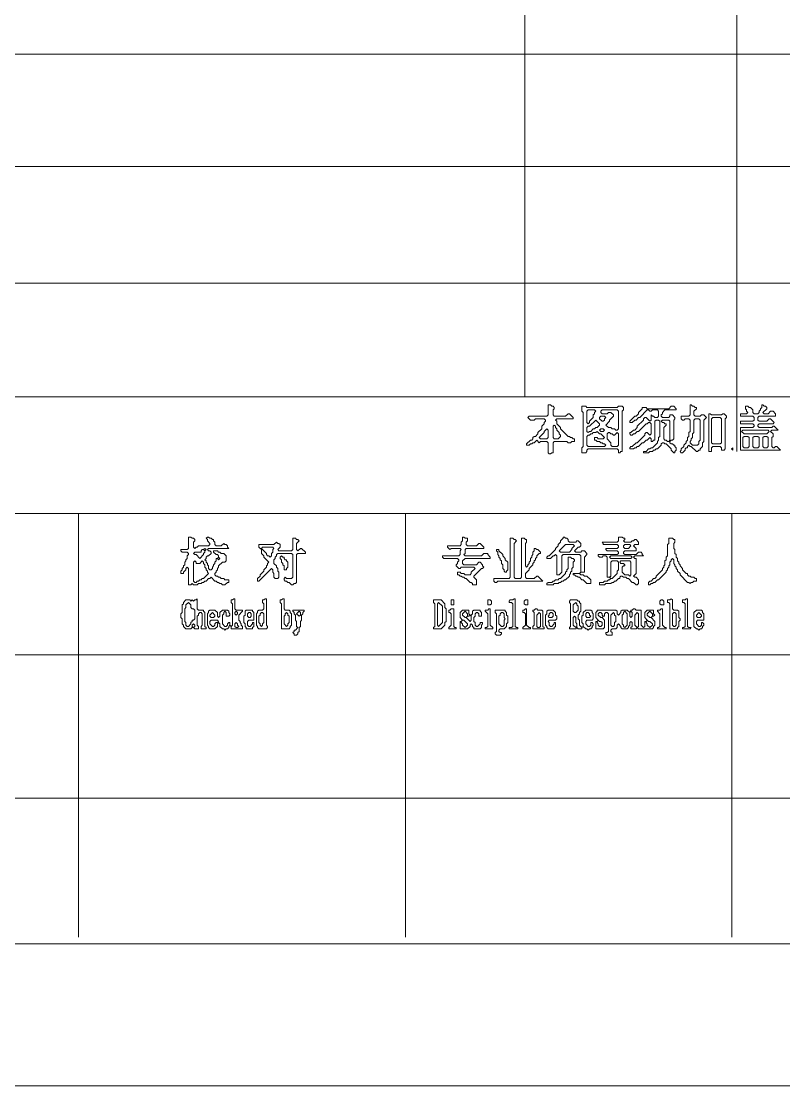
# Model space of a CAD drawing. Header units: millimetres. Extents: x 10 to 220, y 12 to 309.
# Drawn here: x 114.9 to 168, y 11.7 to 85.8 of the extents above; entities that cross this region are included whole.
import ezdxf

# ---------------------------------------------------------------- set-up
doc = ezdxf.new("R2010")
doc.units = ezdxf.units.MM
doc.layers.add('TRACE_STRAIGHT', color=5, linetype='Continuous', lineweight=0)
doc.layers.add('TRACE_TEXT_SYMBOL', color=6, linetype='Continuous', lineweight=0)

msp = doc.modelspace()

# ---------------------------------------------------------------- linework, layer by layer
at = {"layer": 'TRACE_STRAIGHT', "color": 5}
for p, q in [((149.939, 227.961), (149.939, 59.675)), ((164.715, 227.961), (164.715, 55.861)), ((34.874, 83.516), (209.428, 83.516)), ((34.874, 75.698), (209.428, 75.698)), ((34.874, 67.564), (209.428, 67.564)), ((34.874, 59.675), (209.43, 59.675)), ((34.874, 51.549), (209.43, 51.549)), ((118.868, 51.549), (118.868, 22.072)), ((141.632, 51.549), (141.632, 22.072)), ((164.358, 51.549), (164.358, 22.072)), ((34.874, 41.7), (209.428, 41.7)), ((34.874, 31.743), (209.428, 31.743)), ((34.874, 21.606), (209.901, 21.606)), ((10.043, 11.726), (219.681, 11.726))]:
    msp.add_line(p, q, dxfattribs=at)
at = {"layer": 'TRACE_TEXT_SYMBOL', "color": 6}
for points in [[(151.56, 59.101), (151.56, 58.4), (151.473, 58.313), (150.247, 58.313), (150.16, 58.225), (150.335, 58.05), (150.597, 58.05), (150.685, 58.138), (151.298, 58.138), (151.385, 58.05), (151.385, 57.962), (151.298, 57.875), (151.298, 57.787), (151.123, 57.612), (151.123, 57.437), (150.86, 57.174), (150.86, 57.087), (150.685, 56.912), (150.597, 56.912), (150.51, 56.824), (150.51, 56.737), (150.422, 56.649), (150.335, 56.649), (150.072, 56.386), (150.072, 56.299), (150.247, 56.299), (150.335, 56.386), (150.422, 56.386), (150.51, 56.474), (150.597, 56.474), (150.772, 56.649), (150.948, 56.474), (151.035, 56.562), (151.473, 56.562), (151.56, 56.474), (151.56, 55.774), (151.648, 55.686), (151.736, 55.686), (151.823, 55.774), (151.911, 55.774), (151.911, 56.474), (151.998, 56.562), (152.874, 56.562), (152.961, 56.474), (153.136, 56.474), (153.224, 56.562), (153.399, 56.562), (153.399, 56.737), (153.312, 56.737), (153.224, 56.824), (153.136, 56.824), (153.049, 56.912), (152.961, 56.912), (152.436, 57.437), (152.436, 57.525), (152.173, 57.787), (152.173, 57.962), (152.086, 58.05), (152.173, 58.138), (153.312, 58.138), (153.312, 58.225), (153.049, 58.488), (152.961, 58.488), (152.786, 58.313)], [(152.786, 58.313), (151.998, 58.313), (151.911, 58.4), (151.911, 58.75), (151.998, 58.838), (151.998, 58.926), (151.911, 59.013), (151.823, 59.013), (151.736, 59.101), (151.56, 59.101)], [(160.141, 59.013), (159.966, 58.838), (158.477, 58.838), (158.39, 58.926), (158.127, 58.926), (158.127, 58.838), (157.864, 58.575), (157.864, 58.488), (157.689, 58.313), (157.602, 58.313), (157.252, 57.962), (157.252, 57.875), (157.427, 57.875), (157.602, 58.05), (157.689, 58.05), (157.864, 58.225), (157.952, 58.225), (158.477, 58.75), (158.565, 58.75), (158.653, 58.663), (158.74, 58.663), (158.828, 58.75), (159.178, 58.75), (159.265, 58.663), (159.265, 58.313), (159.178, 58.225), (159.003, 58.225), (158.915, 58.313), (158.828, 58.313), (158.74, 58.4), (158.74, 58.05), (158.653, 57.962), (158.39, 58.225), (158.302, 58.225), (158.215, 58.138), (158.215, 58.05), (157.777, 57.612), (157.777, 57.525), (157.602, 57.35), (157.514, 57.35), (157.339, 57.174), (157.252, 57.174), (157.252, 57.087), (157.339, 56.999), (157.427, 56.999), (157.514, 57.087), (157.602, 57.087), (157.777, 57.262), (157.864, 57.262), (158.39, 57.787), (158.477, 57.787), (158.565, 57.875), (158.653, 57.875), (158.74, 57.787), (158.74, 57.087), (158.653, 56.999), (158.477, 57.174), (158.39, 57.174), (158.302, 57.087), (158.302, 56.999), (157.777, 56.474), (157.689, 56.474), (157.427, 56.211), (157.339, 56.211)], [(160.316, 56.737), (160.316, 58.05), (160.404, 58.138), (160.404, 58.225), (160.229, 58.4), (160.053, 58.4), (160.053, 58.313), (159.966, 58.225), (159.528, 58.225), (159.441, 58.313), (159.441, 58.4), (159.528, 58.488), (159.528, 58.575), (159.703, 58.75), (160.491, 58.75), (160.491, 58.838), (160.316, 59.013), (160.141, 59.013)], [(166.445, 59.101), (166.445, 58.926), (166.357, 58.838), (166.357, 58.75), (166.27, 58.663), (166.27, 58.575), (166.182, 58.488), (165.92, 58.488), (165.832, 58.575), (165.832, 58.75), (165.657, 58.926), (165.569, 58.926), (165.482, 59.013), (165.307, 59.013), (165.307, 58.838), (165.394, 58.75), (165.394, 58.663), (165.482, 58.575), (165.394, 58.488), (164.957, 58.488), (164.957, 58.313), (165.832, 58.313), (165.92, 58.225), (165.92, 58.05), (165.832, 57.962), (164.957, 57.962), (164.957, 57.787), (165.832, 57.787), (165.92, 57.7), (165.92, 57.612), (165.832, 57.525), (164.957, 57.525), (164.957, 55.949), (167.758, 55.949), (167.496, 56.211), (167.408, 56.211), (167.321, 56.124), (167.233, 56.124), (167.145, 56.211), (167.145, 56.824), (167.233, 56.912), (167.233, 57.087), (167.058, 57.262), (167.145, 57.35), (167.583, 57.35), (167.321, 57.612), (167.233, 57.612), (167.145, 57.525), (166.27, 57.525), (166.182, 57.612), (166.182, 57.7), (166.27, 57.787), (167.233, 57.787), (167.321, 57.875), (167.058, 58.138), (166.97, 58.138), (166.795, 57.962), (166.27, 57.962), (166.182, 58.05), (166.182, 58.225), (166.27, 58.313), (167.408, 58.313), (167.408, 58.488), (167.233, 58.663)], [(167.233, 58.663), (167.058, 58.663), (166.883, 58.488), (166.62, 58.488), (166.533, 58.575), (166.795, 58.838), (166.795, 58.926), (166.708, 59.013), (166.62, 59.013), (166.533, 59.101), (166.445, 59.101)], [(157.339, 56.211), (157.252, 56.124), (157.252, 56.036), (157.514, 56.036), (157.602, 56.124), (157.689, 56.124), (157.777, 56.211), (157.864, 56.211), (158.127, 56.474), (158.215, 56.474), (158.39, 56.649), (158.477, 56.649), (158.653, 56.824), (158.74, 56.737), (158.74, 56.562), (158.828, 56.562), (158.915, 56.649), (159.003, 56.649), (159.003, 57.962), (159.09, 58.05), (159.265, 58.05), (159.353, 57.962), (159.353, 56.912), (159.265, 56.824), (159.265, 56.649), (159.178, 56.562), (159.178, 56.474), (158.828, 56.124), (158.74, 56.124), (158.653, 56.036), (158.565, 56.036), (158.39, 55.861), (158.215, 55.861), (158.215, 55.774), (158.565, 55.774), (158.653, 55.861), (158.828, 55.861), (158.915, 55.949), (159.003, 55.949), (159.09, 56.036), (159.178, 56.036), (159.441, 56.299), (159.441, 56.386), (159.528, 56.474), (159.616, 56.474), (159.703, 56.386), (159.791, 56.386), (160.141, 56.036), (160.141, 55.949), (160.316, 55.774), (160.404, 55.774), (160.404, 55.861), (160.491, 55.949), (160.491, 56.124), (160.404, 56.211), (160.404, 56.299), (160.316, 56.299), (160.229, 56.386), (160.141, 56.386), (160.053, 56.474), (160.053, 56.562), (160.141, 56.649), (160.229, 56.649), (160.316, 56.737)], [(126.519, 49.907), (126.519, 49.119), (126.432, 49.032), (125.994, 49.032), (125.994, 48.944), (126.081, 48.857), (126.432, 48.857), (126.519, 48.769), (126.519, 48.681), (126.432, 48.594), (126.432, 48.419), (126.344, 48.331), (126.344, 48.244), (126.257, 48.156), (126.257, 47.981), (126.169, 47.893), (126.169, 47.806), (126.081, 47.718), (126.081, 47.631), (125.994, 47.543), (125.994, 47.368), (126.169, 47.368), (126.169, 47.456), (126.344, 47.631), (126.344, 47.718), (126.432, 47.806), (126.519, 47.718), (126.519, 46.58), (126.694, 46.58), (126.782, 46.668), (126.869, 46.58), (127.132, 46.58), (127.22, 46.668), (127.395, 46.668), (127.482, 46.755), (127.57, 46.755), (127.657, 46.843), (127.745, 46.843), (127.92, 47.018), (128.008, 47.018), (128.095, 47.105), (128.358, 46.843), (128.445, 46.843), (128.533, 46.755), (128.621, 46.755), (128.708, 46.668), (128.796, 46.668), (128.883, 46.58), (129.058, 46.58), (129.233, 46.755), (129.321, 46.755), (129.321, 46.93), (129.058, 46.93), (128.971, 47.018), (128.796, 47.018), (128.708, 47.105), (128.621, 47.105), (128.533, 47.193), (128.445, 47.193), (128.358, 47.281), (128.358, 47.368), (128.445, 47.456), (128.445, 47.543), (128.533, 47.631)], [(127.833, 49.907), (127.745, 49.82), (127.833, 49.732), (127.833, 49.645), (128.008, 49.469), (128.008, 49.382), (127.92, 49.294), (127.22, 49.294), (127.132, 49.207), (127.045, 49.207), (126.957, 49.119), (126.869, 49.207), (126.869, 49.557), (126.957, 49.645), (126.957, 49.732), (126.869, 49.82), (126.782, 49.82), (126.694, 49.907), (126.519, 49.907)], [(128.533, 47.631), (128.533, 47.718), (128.621, 47.806), (128.621, 47.893), (128.883, 48.156), (129.058, 48.156), (129.146, 48.244), (129.146, 48.594), (128.971, 48.769), (128.796, 48.769), (128.708, 48.857), (128.621, 48.857), (128.533, 48.944), (128.27, 48.944), (128.27, 48.857), (128.445, 48.681), (128.533, 48.681), (128.621, 48.594), (128.621, 48.506), (128.533, 48.419), (128.445, 48.419), (128.445, 48.244), (128.358, 48.156), (128.358, 48.069), (128.27, 47.981), (128.27, 47.893), (128.183, 47.806), (128.183, 47.718), (128.095, 47.631), (128.008, 47.631), (127.92, 47.718), (127.92, 47.893), (127.833, 47.981), (127.833, 48.069), (127.745, 48.156), (127.745, 48.244), (127.657, 48.331), (127.745, 48.419), (127.745, 48.506), (127.833, 48.594), (127.92, 48.594), (128.095, 48.769), (128.095, 48.857), (128.008, 48.944), (127.92, 48.944), (127.833, 49.032), (127.92, 49.119), (129.321, 49.119), (129.233, 49.207), (129.233, 49.294), (129.146, 49.382), (129.058, 49.382), (128.971, 49.469), (128.796, 49.294), (128.445, 49.294), (128.358, 49.382), (128.358, 49.557), (128.27, 49.645), (128.27, 49.732), (128.183, 49.732), (128.095, 49.82), (128.008, 49.82), (127.92, 49.907), (127.833, 49.907)], [(133.786, 49.82), (133.786, 49.032), (133.699, 48.944), (132.823, 48.944), (132.736, 49.032), (132.911, 49.207), (132.911, 49.382), (132.823, 49.469), (132.736, 49.469), (132.648, 49.557), (132.473, 49.382), (131.422, 49.382), (131.422, 49.207), (131.598, 49.032), (131.598, 48.769), (131.773, 48.594), (131.773, 48.506), (132.123, 48.156), (132.035, 48.069), (132.035, 47.981), (131.948, 47.893), (131.948, 47.806), (131.773, 47.631), (131.773, 47.543), (131.51, 47.281), (131.51, 47.193), (131.335, 47.018), (131.335, 46.843), (131.422, 46.843), (132.298, 47.718), (132.386, 47.631), (132.386, 47.456), (132.473, 47.368), (132.473, 47.105), (132.561, 47.018), (132.736, 47.018), (132.823, 47.105), (132.823, 47.456), (132.736, 47.543), (132.736, 47.718), (132.648, 47.806), (132.648, 47.893), (132.473, 48.069), (132.473, 48.331), (132.561, 48.419), (132.561, 48.506), (132.648, 48.594), (132.648, 48.681), (132.736, 48.769), (133.699, 48.769), (133.786, 48.681), (133.786, 47.105), (133.699, 47.018), (133.349, 47.018), (133.261, 47.105), (133.174, 47.018), (133.174, 46.93), (133.261, 46.843), (133.349, 46.843), (133.436, 46.755), (133.524, 46.755), (133.699, 46.58), (133.786, 46.58), (133.874, 46.668)], [(133.874, 46.668), (133.962, 46.668), (134.049, 46.755), (134.049, 48.681), (134.137, 48.769), (134.662, 48.769), (134.662, 48.857), (134.399, 49.119), (134.312, 49.119), (134.137, 48.944), (134.049, 49.032), (134.049, 49.469), (134.224, 49.645), (134.137, 49.732), (134.049, 49.732), (133.962, 49.82), (133.786, 49.82)], [(145.607, 49.907), (145.607, 49.645), (145.519, 49.557), (145.519, 49.382), (145.431, 49.294), (144.556, 49.294), (144.556, 49.207), (144.731, 49.032), (144.819, 49.119), (145.431, 49.119), (145.519, 49.032), (145.431, 48.944), (145.431, 48.681), (145.344, 48.594), (144.206, 48.594), (144.206, 48.506), (144.293, 48.419), (145.256, 48.419), (145.344, 48.331), (145.344, 48.244), (145.256, 48.156), (145.256, 48.069), (145.169, 47.981), (145.169, 47.893), (145.344, 47.718), (145.431, 47.718), (145.519, 47.806), (146.395, 47.806), (146.482, 47.718), (146.219, 47.456), (146.219, 47.368), (146.132, 47.281), (145.782, 47.281), (145.694, 47.368), (145.519, 47.368), (145.431, 47.456), (145.256, 47.456), (145.256, 47.281), (145.344, 47.281), (145.431, 47.193), (145.519, 47.193), (145.607, 47.105), (145.694, 47.105), (145.782, 47.018), (145.869, 47.018), (146.132, 46.755), (146.219, 46.755), (146.307, 46.668), (146.307, 46.58), (146.57, 46.58), (146.57, 46.93), (146.395, 47.105), (146.395, 47.193), (146.92, 47.718), (147.007, 47.718), (147.095, 47.806), (147.007, 47.893), (147.007, 47.981), (146.832, 48.156), (146.745, 48.156), (146.57, 47.981), (145.694, 47.981), (145.607, 48.069), (145.607, 48.244)], [(145.607, 48.244), (145.782, 48.419), (147.533, 48.419), (147.533, 48.506), (147.358, 48.681), (147.358, 48.769), (147.095, 48.769), (146.92, 48.594), (145.782, 48.594), (145.694, 48.681), (145.782, 48.769), (145.782, 49.032), (145.869, 49.119), (147.095, 49.119), (147.095, 49.207), (146.832, 49.469), (146.745, 49.469), (146.57, 49.294), (145.957, 49.294), (145.869, 49.382), (145.869, 49.557), (145.957, 49.645), (145.957, 49.82), (145.782, 49.82), (145.694, 49.907), (145.607, 49.907)], [(152.611, 49.907), (152.611, 49.82), (152.436, 49.645), (152.436, 49.557), (152.261, 49.382), (152.261, 49.294), (152.086, 49.119), (152.086, 49.032), (151.648, 48.594), (151.56, 48.594), (151.473, 48.506), (151.473, 48.419), (151.736, 48.419), (151.911, 48.594), (151.998, 48.594), (152.086, 48.681), (152.173, 48.594), (152.173, 47.281), (152.348, 47.281), (152.524, 47.456), (152.524, 48.594), (152.611, 48.681), (153.749, 48.681), (153.837, 48.594), (153.837, 47.456), (153.749, 47.368), (153.312, 47.368), (153.312, 47.281), (153.399, 47.281), (153.487, 47.193), (153.574, 47.193), (153.662, 47.105), (153.749, 47.105), (153.924, 46.93), (154.012, 46.93), (154.275, 46.668), (154.537, 46.668), (154.537, 46.93), (154.275, 47.193), (154.1, 47.193), (154.012, 47.281), (153.837, 47.281), (153.749, 47.368), (153.837, 47.456), (154.1, 47.456), (154.1, 48.506), (154.275, 48.681), (154.275, 48.769), (154.1, 48.944), (153.924, 48.944), (153.837, 48.857), (153.487, 48.857), (153.399, 48.944), (153.662, 49.207), (153.749, 49.207), (153.837, 49.294), (153.837, 49.469), (153.662, 49.645), (153.574, 49.645), (153.487, 49.557), (153.049, 49.557), (152.961, 49.645), (152.961, 49.732), (152.874, 49.82)], [(152.874, 49.82), (152.786, 49.82), (152.699, 49.907), (152.611, 49.907)], [(156.464, 49.907), (156.464, 49.645), (156.376, 49.557), (155.325, 49.557), (155.413, 49.469), (155.413, 49.382), (156.376, 49.382), (156.464, 49.294), (156.464, 49.207), (156.376, 49.119), (155.588, 49.119), (155.588, 49.032), (155.676, 48.944), (156.376, 48.944), (156.464, 48.857), (156.464, 48.769), (156.376, 48.681), (155.063, 48.681), (155.063, 48.594), (155.15, 48.506), (155.325, 48.506), (155.413, 48.594), (155.588, 48.594), (155.676, 48.506), (155.676, 47.105), (155.851, 47.105), (155.938, 47.018), (155.851, 46.93), (155.763, 46.93), (155.676, 46.843), (155.5, 46.843), (155.413, 46.755), (155.15, 46.755), (155.15, 46.58), (155.5, 46.58), (155.588, 46.668), (155.938, 46.668), (156.026, 46.755), (156.113, 46.755), (156.201, 46.843), (156.288, 46.843), (156.464, 47.018), (156.551, 47.018), (156.551, 47.105), (156.639, 47.193), (156.726, 47.193), (156.814, 47.105), (156.989, 47.105), (157.076, 47.018), (157.164, 47.018), (157.427, 46.755), (157.514, 46.755), (157.689, 46.58), (157.777, 46.58), (157.864, 46.668), (157.864, 46.93), (157.689, 47.105), (157.602, 47.105), (157.514, 47.193), (157.689, 47.368), (157.689, 48.419), (157.602, 48.419), (157.514, 48.506), (157.602, 48.594)], [(157.602, 48.594), (158.215, 48.594), (158.127, 48.681), (158.127, 48.769), (158.04, 48.857), (157.864, 48.857), (157.689, 48.681), (156.901, 48.681), (156.814, 48.769), (156.814, 48.857), (156.901, 48.944), (157.689, 48.944), (157.689, 49.119), (157.514, 49.294), (157.602, 49.382), (157.864, 49.382), (157.864, 49.557), (157.689, 49.732), (157.602, 49.732), (157.514, 49.645), (157.427, 49.645), (157.339, 49.557), (156.901, 49.557), (156.814, 49.645), (156.901, 49.732), (156.901, 49.82), (156.814, 49.82), (156.726, 49.907), (156.464, 49.907)], [(159.966, 49.82), (159.966, 49.469), (159.878, 49.382), (159.878, 48.594), (159.791, 48.506), (159.791, 48.331), (159.703, 48.244), (159.703, 47.981), (159.616, 47.893), (159.616, 47.806), (159.528, 47.718), (159.528, 47.631), (159.09, 47.193), (159.09, 47.105), (159.003, 47.018), (158.915, 47.018), (158.74, 46.843), (158.653, 46.843), (158.565, 46.755), (158.565, 46.58), (158.653, 46.58), (158.74, 46.668), (158.828, 46.668), (158.915, 46.755), (159.003, 46.755), (159.178, 46.93), (159.265, 46.93), (159.791, 47.456), (159.791, 47.543), (159.878, 47.631), (159.878, 47.718), (159.966, 47.806), (159.966, 47.893), (160.053, 47.981), (160.053, 48.156), (160.141, 48.244), (160.141, 48.331), (160.229, 48.419), (160.316, 48.331), (160.316, 48.069), (160.404, 47.981), (160.404, 47.893), (160.491, 47.806), (160.491, 47.718), (160.579, 47.631), (160.579, 47.543), (160.754, 47.368), (160.754, 47.281), (161.279, 46.755), (161.367, 46.755), (161.454, 46.668), (161.542, 46.755), (161.629, 46.755), (161.717, 46.843), (161.892, 46.843), (161.892, 47.018), (161.805, 47.018), (161.717, 47.105), (161.542, 47.105), (161.454, 47.193), (161.367, 47.193), (161.279, 47.281), (161.279, 47.368), (161.192, 47.368)], [(161.192, 47.368), (160.929, 47.631), (160.929, 47.718), (160.754, 47.893), (160.754, 47.981), (160.666, 48.069), (160.666, 48.156), (160.579, 48.244), (160.579, 48.419), (160.491, 48.506), (160.491, 48.681), (160.404, 48.769), (160.404, 49.032), (160.316, 49.119), (160.316, 49.469), (160.404, 49.557), (160.404, 49.732), (160.316, 49.732), (160.229, 49.82), (159.966, 49.82)], [(129.671, 45.617), (129.584, 45.529), (129.496, 45.529), (129.496, 45.354), (129.584, 45.267), (129.584, 43.778), (129.496, 43.691), (129.409, 43.778), (129.409, 43.953), (129.321, 43.953), (129.233, 43.866), (129.233, 43.778), (129.146, 43.691), (129.058, 43.691), (128.883, 43.866), (128.883, 44.479), (128.971, 44.566), (128.971, 44.654), (129.058, 44.741), (129.146, 44.654), (129.146, 44.391), (129.321, 44.391), (129.409, 44.479), (129.409, 44.566), (129.321, 44.654), (129.321, 44.741), (129.233, 44.829), (128.883, 44.829), (128.708, 44.654), (128.708, 44.391), (128.621, 44.304), (128.533, 44.391), (128.533, 44.654), (128.358, 44.829), (128.008, 44.829), (127.92, 44.741), (127.92, 44.654), (127.833, 44.566), (127.833, 43.778), (127.92, 43.691), (127.92, 43.603), (128.008, 43.516), (128.358, 43.516), (128.533, 43.691), (128.533, 43.866), (128.621, 43.953), (128.708, 43.866), (128.708, 43.691), (128.883, 43.516), (128.971, 43.516), (129.058, 43.428), (129.146, 43.516), (129.233, 43.516), (129.321, 43.603), (129.321, 43.691), (129.409, 43.778), (129.496, 43.691), (129.496, 43.516), (130.284, 43.516), (130.284, 43.691), (130.197, 43.778), (130.197, 43.866), (130.109, 43.953), (130.109, 44.041)], [(130.109, 44.041), (130.022, 44.129), (130.022, 44.479), (130.284, 44.741), (130.284, 44.829), (129.846, 44.829), (129.759, 44.917), (129.759, 45.617), (129.671, 45.617)], [(157.514, 44.917), (157.427, 44.829), (157.339, 44.829), (157.339, 44.741), (157.252, 44.654), (157.076, 44.829), (156.726, 44.829), (156.639, 44.741), (156.639, 44.654), (156.464, 44.479), (156.376, 44.566), (156.376, 44.741), (156.288, 44.829), (154.975, 44.829), (154.975, 44.741), (154.888, 44.654), (154.888, 44.304), (155.063, 44.129), (154.975, 44.041), (154.888, 44.041), (154.888, 43.516), (155.413, 43.516), (155.5, 43.603), (155.5, 44.129), (155.325, 44.304), (155.413, 44.391), (155.5, 44.391), (155.5, 44.566), (155.588, 44.654), (155.676, 44.654), (155.763, 44.566), (155.763, 43.341), (155.676, 43.253), (155.588, 43.253), (155.588, 43.165), (155.676, 43.078), (156.026, 43.078), (156.026, 43.253), (155.938, 43.341), (155.938, 43.428), (156.026, 43.516), (156.288, 43.516), (156.376, 43.603), (156.376, 43.778), (156.464, 43.866), (156.639, 43.691), (156.639, 43.603), (156.726, 43.516), (157.076, 43.516), (157.164, 43.603), (157.164, 43.691), (157.252, 43.778), (157.252, 43.953), (157.339, 44.041), (157.427, 43.953), (157.427, 43.691), (157.339, 43.603), (157.339, 43.516), (157.689, 43.516), (157.777, 43.603), (157.864, 43.516), (158.828, 43.516), (158.915, 43.603), (158.915, 43.691)], [(158.915, 43.691), (159.003, 43.778), (159.003, 44.041), (158.74, 44.304), (158.828, 44.391), (158.915, 44.391), (159.003, 44.479), (158.915, 44.566), (158.915, 44.829), (158.477, 44.829), (158.302, 44.654), (158.302, 44.304), (158.477, 44.129), (158.39, 44.041), (158.302, 44.041), (158.302, 43.691), (158.215, 43.603), (158.04, 43.778), (158.04, 44.829), (157.689, 44.829), (157.602, 44.917), (157.514, 44.917)]]:
    msp.add_lwpolyline(points, dxfattribs=at)
for points in [[(153.924, 59.013), (153.924, 58.663), (154.012, 58.575), (154.012, 56.211), (153.924, 56.124), (153.924, 55.774), (154.187, 55.774), (154.275, 55.861), (154.275, 55.949), (154.362, 56.036), (156.376, 56.036), (156.464, 55.949), (156.464, 55.774), (156.551, 55.774), (156.639, 55.861), (156.726, 55.861), (156.726, 58.663), (156.814, 58.75), (156.814, 58.926), (156.726, 59.013), (156.464, 59.013), (156.376, 58.926), (154.275, 58.926), (154.187, 59.013)], [(154.275, 58.663), (154.362, 58.75), (154.8, 58.75), (154.888, 58.663), (154.8, 58.575), (154.8, 58.488), (154.712, 58.4), (154.712, 58.225), (154.45, 57.962), (154.45, 57.875), (154.362, 57.787), (154.275, 57.875)], [(155.238, 58.663), (155.325, 58.75), (156.376, 58.75), (156.464, 58.663), (156.464, 57.437), (156.376, 57.35), (156.288, 57.35), (156.201, 57.437), (156.026, 57.437), (155.938, 57.525), (155.763, 57.525), (155.588, 57.7), (155.851, 57.962), (155.851, 58.05), (156.113, 58.313), (156.113, 58.4), (155.938, 58.575), (155.763, 58.575), (155.676, 58.488), (155.325, 58.488), (155.238, 58.575)], [(161.454, 59.101), (161.454, 58.4), (161.367, 58.313), (160.841, 58.313), (160.841, 58.138), (160.929, 58.05), (161.017, 58.05), (161.104, 58.138), (161.367, 58.138), (161.454, 58.05), (161.454, 57.262), (161.367, 57.174), (161.367, 56.912), (161.279, 56.824), (161.279, 56.649), (161.192, 56.562), (161.192, 56.474), (161.017, 56.299), (161.017, 56.211), (160.841, 56.036), (160.841, 55.949), (160.754, 55.861), (160.841, 55.774), (160.929, 55.774), (161.104, 55.949), (161.104, 56.036), (161.192, 56.124), (161.279, 56.124), (161.279, 56.211), (161.367, 56.299), (161.454, 56.211), (161.542, 56.211), (161.892, 55.861), (161.98, 55.861), (162.067, 55.949), (162.155, 55.949), (162.155, 56.036), (162.33, 56.211), (162.33, 56.474), (162.417, 56.562), (162.417, 58.05), (162.593, 58.225), (162.417, 58.4), (162.242, 58.4), (162.155, 58.313), (161.805, 58.313), (161.717, 58.4), (161.717, 58.663), (161.892, 58.838), (161.892, 58.926), (161.805, 58.926), (161.717, 59.013), (161.629, 59.013), (161.542, 59.101)], [(154.888, 58.05), (155.15, 57.787), (155.15, 57.7), (154.975, 57.525), (154.888, 57.525), (154.8, 57.437), (154.712, 57.437), (154.537, 57.262), (154.45, 57.262), (154.362, 57.174), (154.275, 57.262), (154.275, 57.525), (154.362, 57.612), (154.45, 57.612)], [(155.15, 58.225), (155.238, 58.313), (155.5, 58.313), (155.588, 58.225), (155.5, 58.138), (155.5, 58.05), (155.413, 57.962), (155.325, 57.962), (155.15, 58.138)], [(159.441, 57.962), (159.528, 58.05), (159.966, 58.05), (160.053, 57.962), (160.053, 56.649), (159.966, 56.562), (159.878, 56.562), (159.791, 56.649), (159.703, 56.649), (159.616, 56.737), (159.616, 57.525), (159.791, 57.7), (159.791, 57.787), (159.703, 57.787), (159.616, 57.875), (159.528, 57.875)], [(161.717, 58.05), (161.805, 58.138), (162.067, 58.138), (162.155, 58.05), (162.155, 56.649), (162.067, 56.562), (162.067, 56.386), (161.98, 56.299), (161.629, 56.299), (161.454, 56.474), (161.454, 56.562), (161.542, 56.649), (161.542, 56.737), (161.629, 56.824), (161.629, 57.087), (161.717, 57.174)], [(162.768, 58.488), (162.768, 55.861), (162.943, 55.861), (162.943, 56.124), (163.03, 56.211), (163.556, 56.211), (163.643, 56.124), (163.643, 55.949), (163.818, 55.949), (163.906, 56.036), (163.906, 58.138), (163.993, 58.225), (163.993, 58.313), (163.818, 58.488), (163.731, 58.488), (163.643, 58.4), (162.943, 58.4), (162.855, 58.488)], [(162.943, 58.138), (163.03, 58.225), (163.556, 58.225), (163.643, 58.138), (163.643, 56.474), (163.556, 56.386), (163.03, 56.386), (162.943, 56.474)], [(151.473, 57.437), (151.56, 57.35), (151.56, 56.824), (151.473, 56.737), (151.035, 56.737), (150.948, 56.824), (151.298, 57.174), (151.298, 57.262)], [(151.911, 57.612), (151.998, 57.7), (152.086, 57.612), (152.086, 57.525), (152.173, 57.437), (152.173, 57.35), (152.348, 57.174), (152.348, 57.087), (152.436, 56.999), (152.436, 56.912), (152.261, 56.737), (151.998, 56.737), (151.911, 56.824)], [(154.888, 57.174), (154.975, 57.262), (155.15, 57.087), (155.238, 57.087), (155.5, 56.824), (155.413, 56.737), (155.063, 56.737), (154.975, 56.824), (154.8, 56.824), (154.8, 56.649), (154.888, 56.649), (154.975, 56.562), (155.15, 56.562), (155.238, 56.474), (155.325, 56.474), (155.413, 56.386), (155.5, 56.386), (155.588, 56.299), (155.5, 56.211), (154.362, 56.211), (154.275, 56.299), (154.275, 56.912), (154.362, 56.999), (154.45, 56.999), (154.537, 57.087), (154.625, 57.087), (154.712, 57.174)], [(155.15, 57.35), (155.238, 57.437), (155.413, 57.437), (155.5, 57.35), (155.413, 57.262), (155.238, 57.262)], [(155.676, 57.087), (155.763, 57.174), (155.851, 57.174), (155.938, 57.087), (156.026, 57.087), (156.113, 56.999), (156.201, 56.999), (156.376, 57.174), (156.464, 57.087), (156.464, 56.299), (156.376, 56.211), (156.026, 56.211), (155.938, 56.299), (155.938, 56.474), (155.676, 56.737)], [(165.044, 57.262), (165.132, 57.35), (166.883, 57.35), (166.97, 57.262), (166.795, 57.087), (165.219, 57.087)], [(165.132, 56.824), (165.219, 56.912), (165.482, 56.912), (165.569, 56.824), (165.569, 56.211), (165.482, 56.124), (165.219, 56.124), (165.132, 56.211)], [(165.832, 56.824), (165.92, 56.912), (166.182, 56.912), (166.27, 56.824), (166.27, 56.211), (166.182, 56.124), (165.92, 56.124), (165.832, 56.211)], [(166.533, 56.824), (166.62, 56.912), (166.795, 56.912), (166.883, 56.824), (166.883, 56.211), (166.795, 56.124), (166.62, 56.124), (166.533, 56.211)], [(164.431, 56.124), (164.344, 56.036), (164.431, 55.949)], [(148.934, 49.82), (148.934, 47.105), (148.846, 47.018), (147.795, 47.018), (147.795, 46.843), (147.883, 46.755), (147.971, 46.755), (148.058, 46.843), (151.21, 46.843), (150.86, 47.193), (150.772, 47.193), (150.597, 47.018), (150.072, 47.018), (149.984, 47.105), (149.984, 47.368), (150.247, 47.631), (150.247, 47.718), (150.51, 47.981), (150.51, 48.069), (150.597, 48.156), (150.597, 48.244), (150.685, 48.331), (150.685, 48.419), (150.772, 48.506), (150.772, 48.594), (150.948, 48.769), (151.035, 48.769), (151.035, 48.857), (150.86, 49.032), (150.772, 49.032), (150.685, 49.119), (150.597, 49.119), (150.597, 48.944), (150.51, 48.857), (150.51, 48.681), (150.422, 48.594), (150.422, 48.506), (150.335, 48.419), (150.335, 48.244), (150.247, 48.156), (150.247, 48.069), (150.16, 47.981), (150.16, 47.893), (150.072, 47.806), (149.984, 47.893), (149.984, 49.469), (150.072, 49.557), (150.072, 49.732), (149.984, 49.732), (149.897, 49.82), (149.722, 49.82), (149.722, 47.105), (149.634, 47.018), (149.284, 47.018), (149.196, 47.105), (149.196, 49.469), (149.372, 49.645), (149.284, 49.732), (149.196, 49.732), (149.109, 49.82)], [(127.395, 48.944), (127.482, 49.032), (127.57, 49.032), (127.657, 48.944), (127.657, 48.857), (127.57, 48.769), (127.57, 48.681), (127.307, 48.419), (127.045, 48.681), (126.957, 48.681), (126.869, 48.769), (126.957, 48.857), (127.395, 48.857)], [(127.57, 49.032), (127.657, 49.119), (127.745, 49.032), (127.657, 48.944)], [(131.598, 49.119), (131.685, 49.207), (132.386, 49.207), (132.473, 49.119), (132.386, 49.032), (132.386, 48.857), (132.298, 48.769), (132.298, 48.594), (132.21, 48.506), (132.123, 48.594), (132.035, 48.594), (131.948, 48.681), (131.948, 48.769)], [(147.971, 49.032), (147.971, 48.944), (148.058, 48.857), (148.058, 48.681), (148.146, 48.594), (148.146, 48.506), (148.233, 48.419), (148.233, 48.331), (148.321, 48.244), (148.321, 48.069), (148.408, 47.981), (148.408, 47.718), (148.496, 47.631), (148.496, 47.543), (148.584, 47.456), (148.671, 47.456), (148.671, 47.543), (148.759, 47.631), (148.759, 48.156), (148.584, 48.331), (148.584, 48.419), (148.408, 48.594), (148.408, 48.681), (148.146, 48.944), (148.146, 49.032)], [(152.786, 49.382), (153.312, 49.382), (153.399, 49.294), (153.224, 49.119), (153.224, 49.032), (153.049, 48.857), (152.436, 48.857), (152.348, 48.944)], [(156.814, 49.294), (156.901, 49.382), (157.252, 49.382), (157.339, 49.294), (157.164, 49.119), (156.901, 49.119), (156.814, 49.207)], [(126.869, 48.156), (126.957, 48.244), (127.045, 48.156), (127.045, 48.069), (127.307, 48.069), (127.482, 48.244), (127.57, 48.156), (127.57, 48.069), (127.657, 47.981), (127.657, 47.806), (127.745, 47.718), (127.745, 47.631), (127.833, 47.543), (127.833, 47.456), (127.92, 47.368), (127.57, 47.018), (127.482, 47.018), (127.395, 46.93), (127.307, 46.93), (127.22, 46.843), (127.132, 46.843), (127.045, 46.755), (126.957, 46.755), (126.869, 46.843)], [(128.533, 48.419), (128.621, 48.506), (128.708, 48.419), (128.621, 48.331)], [(132.998, 48.594), (132.911, 48.506), (132.911, 48.419), (132.998, 48.331), (132.998, 48.156), (133.086, 48.069), (133.086, 47.981), (133.174, 47.893), (133.174, 47.631), (133.349, 47.631), (133.349, 47.718), (133.436, 47.806), (133.436, 48.156), (133.349, 48.244), (133.349, 48.331), (133.261, 48.331), (133.174, 48.419), (133.174, 48.506), (133.086, 48.506)], [(152.961, 48.506), (152.961, 47.718), (152.874, 47.631), (152.874, 47.543), (152.786, 47.456), (152.786, 47.368), (152.436, 47.018), (152.348, 47.018), (152.261, 46.93), (152.086, 46.93), (151.998, 46.843), (151.911, 46.843), (151.823, 46.755), (151.56, 46.755), (151.473, 46.668), (151.473, 46.58), (151.911, 46.58), (151.998, 46.668), (152.261, 46.668), (152.348, 46.755), (152.436, 46.755), (152.524, 46.843), (152.611, 46.843), (152.699, 46.93), (152.786, 46.93), (153.049, 47.193), (153.049, 47.281), (153.136, 47.368), (153.136, 47.456), (153.224, 47.543), (153.224, 47.718), (153.312, 47.806), (153.312, 48.156), (153.399, 48.244), (153.399, 48.331), (153.312, 48.419), (153.224, 48.419), (153.136, 48.506)], [(155.851, 48.506), (155.938, 48.594), (157.339, 48.594), (157.427, 48.506), (157.339, 48.419), (155.938, 48.419)], [(155.938, 48.156), (156.026, 48.244), (156.376, 48.244), (156.464, 48.156), (156.464, 47.631), (156.376, 47.543), (156.376, 47.368), (156.026, 47.018), (155.938, 47.018), (155.851, 47.105), (155.938, 47.193)], [(156.551, 48.156), (156.639, 48.244), (157.252, 48.244), (157.339, 48.156), (157.339, 47.281), (157.252, 47.193), (157.164, 47.281), (156.901, 47.281), (156.726, 47.456), (156.726, 47.806), (156.814, 47.893), (156.901, 47.893), (156.901, 47.981), (156.814, 48.069), (156.639, 48.069)], [(127.132, 45.617), (127.045, 45.529), (126.957, 45.529), (126.869, 45.442), (126.782, 45.529), (126.694, 45.442), (126.607, 45.529), (126.344, 45.529), (126.169, 45.354), (126.169, 45.267), (126.081, 45.179), (126.081, 44.654), (125.994, 44.566), (125.994, 44.304), (126.081, 44.216), (126.081, 43.866), (126.169, 43.778), (126.169, 43.691), (126.344, 43.516), (126.694, 43.516), (126.782, 43.603), (126.869, 43.603), (126.957, 43.516), (127.22, 43.516), (127.22, 43.691), (127.132, 43.778), (127.132, 44.391), (127.22, 44.479), (127.22, 44.566), (127.307, 44.654), (127.395, 44.654), (127.482, 44.566), (127.482, 43.778), (127.395, 43.691), (127.395, 43.516), (127.745, 43.516), (127.745, 43.603), (127.657, 43.691), (127.657, 44.654), (127.57, 44.741), (127.57, 44.829), (127.22, 44.829), (127.132, 44.917)], [(126.519, 45.354), (126.694, 45.179), (126.694, 45.004), (126.782, 44.917), (126.869, 44.917), (126.957, 44.829), (126.957, 44.216), (126.869, 44.129), (126.782, 44.129), (126.782, 44.041), (126.694, 43.953), (126.694, 43.866), (126.519, 43.691), (126.432, 43.691), (126.344, 43.778), (126.344, 43.953), (126.257, 44.041), (126.257, 44.917), (126.344, 45.004), (126.344, 45.179)], [(131.86, 45.617), (131.773, 45.529), (131.685, 45.529), (131.685, 45.354), (131.773, 45.267), (131.773, 44.917), (131.685, 44.829), (131.422, 44.829), (131.335, 44.741), (131.335, 44.654), (131.247, 44.566), (131.247, 43.778), (131.335, 43.691), (131.335, 43.603), (131.422, 43.516), (131.948, 43.516), (132.035, 43.603), (132.035, 43.691), (131.948, 43.778), (131.948, 45.617)], [(133.086, 45.617), (132.998, 45.529), (132.911, 45.529), (132.911, 45.354), (132.998, 45.267), (132.998, 43.516), (133.524, 43.516), (133.611, 43.603), (133.611, 43.691), (133.699, 43.778), (133.699, 44.566), (133.611, 44.654), (133.611, 44.741), (133.524, 44.829), (133.261, 44.829), (133.174, 44.917), (133.174, 45.617)], [(143.593, 45.529), (143.593, 45.354), (143.68, 45.267), (143.68, 43.691), (143.593, 43.603), (143.593, 43.516), (144.118, 43.516), (144.381, 43.778), (144.381, 43.953), (144.468, 44.041), (144.468, 44.917), (144.381, 45.004), (144.381, 45.267), (144.118, 45.529)], [(143.855, 45.267), (143.943, 45.354), (144.206, 45.092), (144.206, 43.953), (143.943, 43.691), (143.855, 43.778)], [(144.819, 45.529), (144.819, 45.179), (144.994, 45.179), (144.994, 45.529)], [(147.358, 45.529), (147.358, 45.179), (147.533, 45.179), (147.62, 45.267), (147.62, 45.442), (147.533, 45.529)], [(149.196, 45.617), (149.109, 45.529), (148.934, 45.529), (148.846, 45.442), (148.846, 45.354), (149.021, 45.354), (149.109, 45.267), (149.109, 43.691), (149.021, 43.603), (148.846, 43.603), (148.846, 43.516), (149.459, 43.516), (149.459, 43.603), (149.372, 43.603), (149.284, 43.691), (149.284, 45.617)], [(149.984, 45.529), (149.897, 45.442), (149.897, 45.267), (149.984, 45.179), (150.16, 45.179), (150.16, 45.529)], [(153.136, 45.529), (153.049, 45.442), (153.049, 45.354), (153.136, 45.267), (153.136, 43.691), (153.049, 43.603), (153.049, 43.516), (153.487, 43.516), (153.574, 43.603), (153.662, 43.516), (153.924, 43.516), (153.924, 43.603), (154.012, 43.691), (154.187, 43.516), (154.275, 43.516), (154.362, 43.428), (154.45, 43.516), (154.537, 43.516), (154.625, 43.603), (154.625, 43.691), (154.712, 43.778), (154.712, 43.866), (154.625, 43.953), (154.537, 43.953), (154.537, 43.778), (154.45, 43.691), (154.362, 43.691), (154.187, 43.866), (154.187, 44.041), (154.275, 44.129), (154.625, 44.129), (154.712, 44.216), (154.712, 44.566), (154.625, 44.654), (154.625, 44.741), (154.537, 44.829), (154.187, 44.829), (154.012, 44.654), (154.012, 44.479), (153.924, 44.391), (153.924, 43.953), (154.012, 43.866), (154.012, 43.691), (153.924, 43.603), (153.749, 43.778), (153.749, 44.129), (153.662, 44.216), (153.662, 44.479), (153.749, 44.566), (153.749, 44.654), (153.837, 44.741), (153.837, 45.267), (153.749, 45.354), (153.749, 45.442), (153.662, 45.442), (153.574, 45.529)], [(153.487, 45.354), (153.574, 45.267), (153.574, 45.179), (153.662, 45.092), (153.662, 44.829), (153.487, 44.654), (153.399, 44.654), (153.312, 44.741), (153.312, 45.179)], [(159.441, 45.529), (159.353, 45.442), (159.353, 45.267), (159.441, 45.179), (159.616, 45.179), (159.616, 45.442), (159.528, 45.529)], [(160.141, 45.617), (160.053, 45.529), (159.878, 45.529), (159.878, 45.354), (159.966, 45.354), (160.053, 45.267), (160.053, 43.516), (160.579, 43.516), (160.579, 43.603), (160.666, 43.691), (160.666, 44.041), (160.754, 44.129), (160.754, 44.216), (160.666, 44.304), (160.666, 44.741), (160.579, 44.829), (160.316, 44.829), (160.229, 44.917), (160.229, 45.529)], [(161.192, 45.617), (161.104, 45.529), (160.929, 45.529), (160.929, 45.354), (161.017, 45.354), (161.104, 45.267), (161.104, 43.691), (161.017, 43.603), (160.929, 43.603), (160.929, 43.516), (161.454, 43.516), (161.542, 43.603), (161.367, 43.603), (161.279, 43.691), (161.279, 45.617)], [(128.183, 44.654), (128.358, 44.479), (128.358, 44.391), (128.27, 44.304), (128.095, 44.304), (128.008, 44.391), (128.008, 44.479)], [(129.759, 44.654), (129.846, 44.741), (129.934, 44.654), (129.934, 44.566), (129.846, 44.479), (129.759, 44.566)], [(130.547, 44.829), (130.459, 44.741), (130.459, 44.479), (130.372, 44.391), (130.372, 43.953), (130.459, 43.866), (130.459, 43.691), (130.547, 43.603), (130.547, 43.516), (130.985, 43.516), (130.985, 43.603), (131.072, 43.691), (131.072, 43.953), (130.985, 43.953), (130.985, 43.866), (130.81, 43.691), (130.722, 43.691), (130.634, 43.778), (130.634, 44.041), (130.722, 44.129), (131.072, 44.129), (131.072, 44.654), (130.985, 44.741), (130.985, 44.829)], [(130.634, 44.566), (130.722, 44.654), (130.81, 44.654), (130.897, 44.566), (130.897, 44.391), (130.81, 44.304), (130.722, 44.304), (130.634, 44.391)], [(131.51, 44.566), (131.598, 44.654), (131.685, 44.654), (131.773, 44.566), (131.773, 43.953), (131.685, 43.866), (131.685, 43.778), (131.598, 43.691), (131.51, 43.778), (131.51, 43.866), (131.422, 43.953), (131.422, 44.391), (131.51, 44.479)], [(133.261, 44.566), (133.349, 44.654), (133.436, 44.566), (133.436, 44.479), (133.524, 44.391), (133.524, 43.953), (133.436, 43.866), (133.436, 43.778), (133.349, 43.691), (133.174, 43.866), (133.174, 44.391), (133.261, 44.479)], [(133.786, 44.829), (133.786, 44.741), (133.874, 44.654), (133.874, 44.566), (133.962, 44.479), (133.962, 44.129), (134.049, 44.041), (134.049, 43.691), (134.137, 43.603), (133.962, 43.428), (133.874, 43.428), (133.874, 43.341), (133.786, 43.253), (133.874, 43.165), (133.874, 43.078), (134.049, 43.078), (134.137, 43.165), (134.137, 43.253), (134.224, 43.341), (134.224, 43.603), (134.312, 43.691), (134.312, 44.041), (134.399, 44.129), (134.399, 44.479), (134.487, 44.566), (134.487, 44.654), (134.574, 44.741), (134.574, 44.829)], [(134.224, 44.741), (134.312, 44.654), (134.312, 44.479), (134.224, 44.391), (134.049, 44.566)], [(144.819, 44.917), (144.731, 44.829), (144.643, 44.829), (144.643, 44.654), (144.731, 44.654), (144.819, 44.566), (144.819, 43.778), (144.643, 43.603), (144.643, 43.516), (145.169, 43.516), (145.169, 43.603), (145.081, 43.603), (144.994, 43.691), (144.994, 44.917)], [(145.607, 44.829), (145.431, 44.654), (145.431, 44.304), (145.607, 44.129), (145.519, 44.041), (145.431, 44.041), (145.431, 43.516), (145.957, 43.516), (146.132, 43.691), (146.132, 43.778), (146.219, 43.866), (146.307, 43.778), (146.307, 43.691), (146.395, 43.603), (146.395, 43.516), (146.832, 43.516), (146.92, 43.603), (146.92, 43.778), (147.007, 43.866), (147.007, 43.953), (146.832, 43.953), (146.832, 43.866), (146.657, 43.691), (146.57, 43.691), (146.482, 43.778), (146.482, 43.953), (146.395, 44.041), (146.395, 44.304), (146.482, 44.391), (146.482, 44.566), (146.57, 44.654), (146.657, 44.654), (146.745, 44.566), (146.745, 44.391), (146.92, 44.391), (146.92, 44.654), (146.832, 44.741), (146.832, 44.829), (146.395, 44.829), (146.307, 44.741), (146.307, 44.566), (146.219, 44.479), (146.132, 44.479), (146.044, 44.566), (146.044, 44.829)], [(145.782, 44.741), (145.957, 44.566), (145.957, 44.391), (145.869, 44.304), (145.782, 44.304), (145.607, 44.479), (145.607, 44.566)], [(146.044, 44.391), (146.132, 44.479), (146.219, 44.391), (146.219, 44.129), (146.132, 44.041), (145.869, 44.304), (145.957, 44.391)], [(147.445, 44.917), (147.358, 44.829), (147.183, 44.829), (147.183, 44.741), (147.358, 44.566), (147.358, 43.691), (147.27, 43.603), (147.183, 43.603), (147.183, 43.516), (147.708, 43.516), (147.708, 43.603), (147.533, 43.778), (147.533, 44.917)], [(147.883, 44.829), (147.883, 44.654), (147.971, 44.566), (147.971, 43.341), (147.883, 43.253), (147.883, 43.165), (147.971, 43.078), (148.233, 43.078), (148.321, 43.165), (148.321, 43.253), (148.233, 43.253), (148.146, 43.341), (148.146, 43.428), (148.233, 43.516), (148.496, 43.516), (148.671, 43.691), (148.671, 43.866), (148.759, 43.953), (148.759, 44.391), (148.671, 44.479), (148.671, 44.654), (148.584, 44.741), (148.584, 44.829)], [(148.233, 44.566), (148.321, 44.654), (148.408, 44.654), (148.496, 44.566), (148.496, 44.304), (148.584, 44.216), (148.496, 44.129), (148.496, 43.778), (148.408, 43.691), (148.321, 43.691), (148.146, 43.866), (148.146, 44.391), (148.233, 44.479)], [(149.984, 44.917), (149.897, 44.829), (149.809, 44.829), (149.809, 44.654), (149.897, 44.654), (149.984, 44.566), (149.984, 43.778), (149.809, 43.603), (149.809, 43.516), (150.335, 43.516), (150.335, 43.603), (150.247, 43.603), (150.072, 43.778), (150.072, 44.917)], [(150.685, 44.917), (150.597, 44.829), (150.51, 44.829), (150.51, 44.741), (150.597, 44.654), (150.597, 43.778), (150.51, 43.691), (150.51, 43.516), (151.298, 43.516), (151.298, 43.603), (151.21, 43.691), (151.21, 44.741), (151.123, 44.829), (150.86, 44.829), (150.772, 44.917)], [(150.948, 44.654), (151.035, 44.566), (151.035, 43.691), (150.948, 43.603), (150.86, 43.603), (150.772, 43.691), (150.772, 44.479)], [(151.56, 44.829), (151.473, 44.741), (151.473, 44.566), (151.385, 44.479), (151.385, 43.778), (151.473, 43.691), (151.473, 43.603), (151.56, 43.516), (151.998, 43.516), (151.998, 43.603), (152.086, 43.691), (152.086, 43.953), (151.998, 43.953), (151.998, 43.866), (151.823, 43.691), (151.736, 43.691), (151.648, 43.778), (151.648, 43.953), (151.56, 44.041), (151.648, 44.129), (152.086, 44.129), (152.173, 44.216), (152.173, 44.391), (152.086, 44.479), (152.086, 44.654), (151.911, 44.829)], [(151.648, 44.566), (151.736, 44.654), (151.823, 44.654), (151.911, 44.566), (151.911, 44.391), (151.823, 44.304), (151.648, 44.304), (151.56, 44.391), (151.648, 44.479)], [(154.187, 44.566), (154.275, 44.654), (154.362, 44.654), (154.45, 44.566), (154.45, 44.479), (154.537, 44.391), (154.45, 44.304), (154.275, 44.304), (154.187, 44.391)], [(155.063, 44.566), (155.15, 44.654), (155.238, 44.654), (155.325, 44.566), (155.325, 44.479), (155.413, 44.391), (155.325, 44.304), (155.238, 44.304), (155.063, 44.479)], [(156.113, 44.654), (156.201, 44.566), (156.201, 44.479), (156.288, 44.391), (156.288, 44.041), (156.201, 43.953), (156.201, 43.778), (156.113, 43.691), (156.026, 43.691), (155.938, 43.778), (155.938, 44.479)], [(156.814, 44.654), (156.901, 44.741), (157.076, 44.566), (157.076, 43.778), (156.901, 43.603), (156.814, 43.691), (156.814, 43.778), (156.726, 43.866), (156.726, 44.479), (156.814, 44.566)], [(157.252, 44.654), (157.339, 44.741), (157.427, 44.654), (157.427, 44.391), (157.339, 44.304), (157.252, 44.391)], [(157.777, 44.654), (157.864, 44.566), (157.864, 43.691), (157.777, 43.603), (157.602, 43.778), (157.602, 44.479)], [(158.653, 44.741), (158.828, 44.566), (158.828, 44.391), (158.74, 44.304), (158.653, 44.304), (158.477, 44.479), (158.477, 44.566)], [(159.441, 44.917), (159.353, 44.829), (159.178, 44.829), (159.178, 44.741), (159.353, 44.566), (159.353, 43.691), (159.265, 43.603), (159.178, 43.603), (159.178, 43.516), (159.791, 43.516), (159.791, 43.603), (159.703, 43.603), (159.528, 43.778), (159.528, 44.917)], [(160.229, 44.566), (160.316, 44.654), (160.404, 44.654), (160.491, 44.566), (160.491, 43.778), (160.404, 43.691), (160.316, 43.691), (160.229, 43.778)], [(161.892, 44.829), (161.717, 44.654), (161.717, 43.691), (161.892, 43.516), (161.98, 43.516), (162.067, 43.428), (162.155, 43.516), (162.242, 43.516), (162.33, 43.603), (162.33, 43.691), (162.417, 43.778), (162.417, 43.866), (162.33, 43.953), (162.242, 43.953), (162.242, 43.778), (162.155, 43.691), (162.067, 43.691), (161.892, 43.866), (161.892, 44.041), (161.98, 44.129), (162.417, 44.129), (162.417, 44.566), (162.33, 44.654), (162.33, 44.741), (162.242, 44.829)], [(162.067, 44.654), (162.242, 44.479), (162.242, 44.391), (162.155, 44.304), (161.98, 44.304), (161.892, 44.391), (161.892, 44.479)], [(126.782, 43.778), (126.869, 43.866), (126.957, 43.778), (126.957, 43.691), (126.869, 43.603), (126.782, 43.691)], [(128.008, 44.041), (128.095, 44.129), (128.533, 44.129), (128.621, 44.041), (128.533, 43.953), (128.445, 43.953), (128.358, 43.866), (128.358, 43.778), (128.27, 43.691), (128.183, 43.691), (128.008, 43.866)], [(129.759, 43.866), (129.846, 43.953), (129.934, 43.866), (129.934, 43.778), (130.022, 43.691), (129.934, 43.603), (129.846, 43.603), (129.759, 43.691)], [(145.519, 44.041), (145.607, 44.129), (145.694, 44.129), (145.957, 43.866), (145.957, 43.778), (145.782, 43.603), (145.607, 43.778), (145.607, 43.866), (145.519, 43.953)], [(153.312, 44.304), (153.399, 44.391), (153.487, 44.304), (153.487, 43.953), (153.574, 43.866), (153.574, 43.691), (153.487, 43.603), (153.312, 43.778)], [(154.975, 44.041), (155.063, 44.129), (155.15, 44.041), (155.238, 44.041), (155.325, 43.953), (155.325, 43.778), (155.238, 43.691), (155.15, 43.691), (155.063, 43.778), (155.063, 43.866), (154.975, 43.953)], [(158.39, 44.041), (158.477, 44.129), (158.565, 44.041), (158.653, 44.041), (158.828, 43.866), (158.828, 43.778), (158.653, 43.603), (158.477, 43.778), (158.477, 43.866), (158.39, 43.953)]]:
    msp.add_lwpolyline(points, close=True, dxfattribs=at)

doc.saveas('drawing.dxf')
